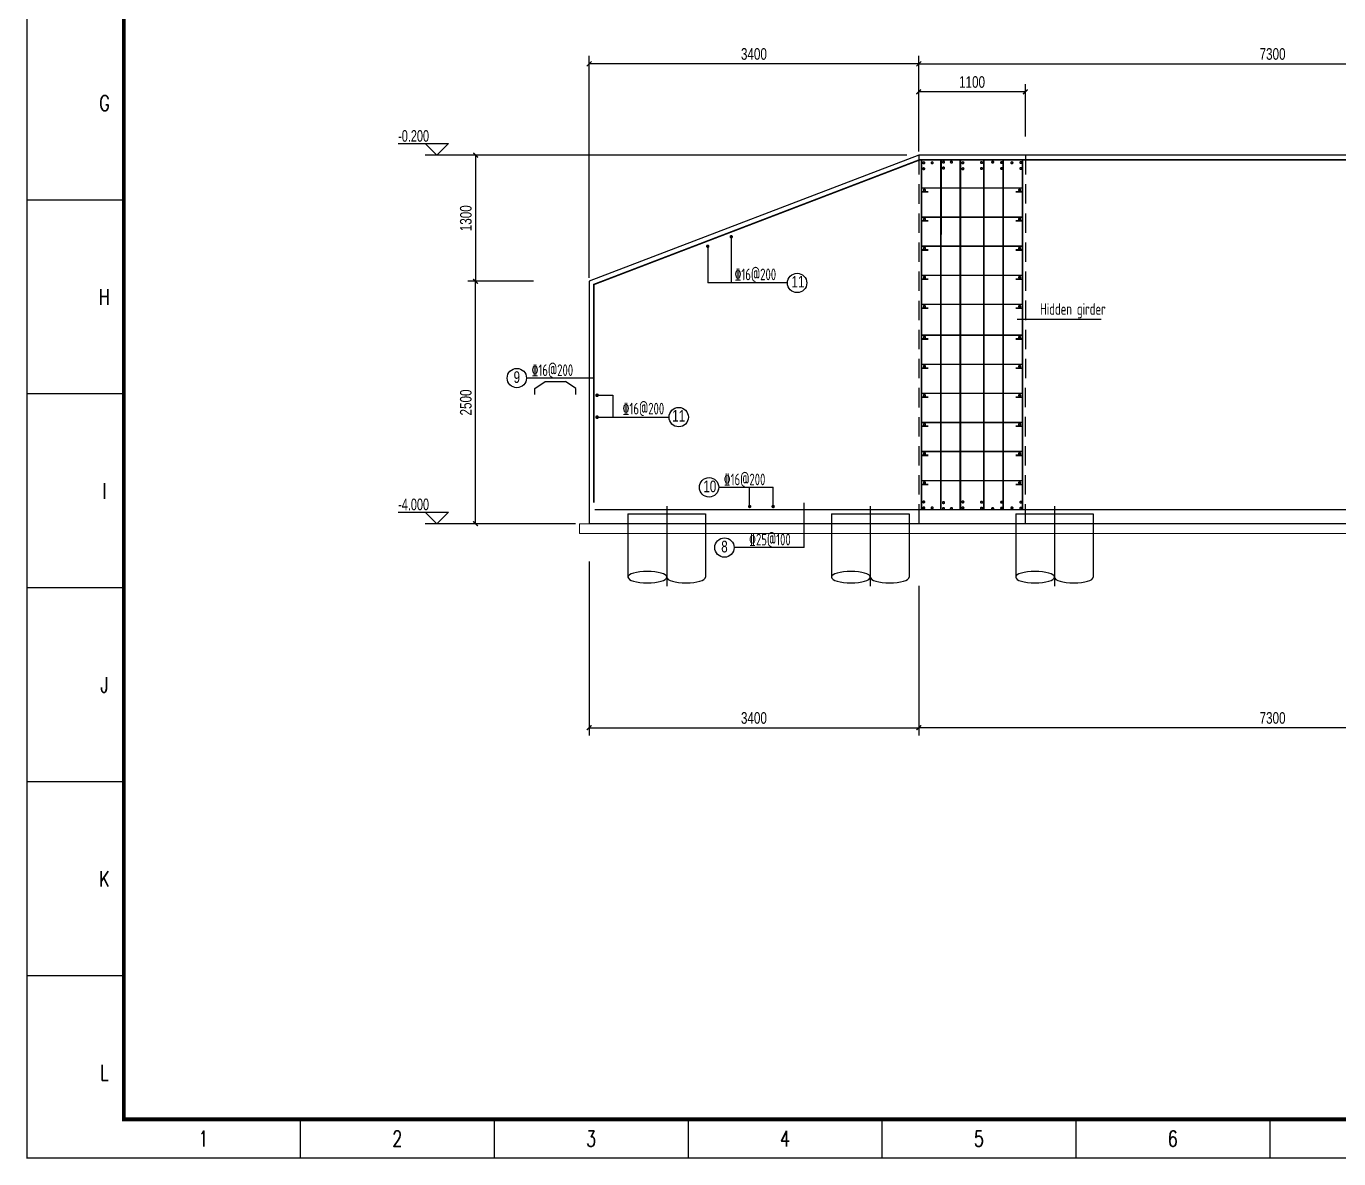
# Model space of a CAD drawing. Extents: x -84745 to 85, y -317996 to 13282.
# Drawn here: x -84050 to -50202, y -195808 to -166609 of the extents above; entities that cross this region are included whole.
import ezdxf
from ezdxf.enums import TextEntityAlignment as Align

# ---------------------------------------------------------------- set-up
doc = ezdxf.new("R2010")
doc.units = 0
doc.header["$LTSCALE"] = 2000
doc.header["$MEASUREMENT"] = 0
doc.linetypes.add('CENTER', pattern=[2, 1.25, -0.25, 0.25, -0.25])
doc.linetypes.add('HIDDEN', pattern=[0.375, 0.25, -0.125])
doc.layers.get('0').update_dxf_attribs({"linetype": 'CONTINUOUS'})
doc.layers.get('DEFPOINTS').update_dxf_attribs({"linetype": 'CONTINUOUS'})
for name, color, linetype in [('3', 3, 'CONTINUOUS'), ('4', 2, 'CONTINUOUS'), ('6', 1, 'CONTINUOUS'), ('S', 1, 'CONTINUOUS'), ('S_01', 3, 'CONTINUOUS'), ('S_02', 151, 'CENTER'), ('S_03', 7, 'HIDDEN'), ('S_04', 2, 'CONTINUOUS'), ('S_05_DIMS', 7, 'CONTINUOUS'), ('TK', 1, 'CONTINUOUS')]:
    doc.layers.add(name, color=color, linetype=linetype)
doc.layers.add('S_04_TEXT', color=2, linetype='CONTINUOUS', lineweight=0)
doc.styles.add('FS', font='kstxt.shx', dxfattribs={"width": 0.75, "bigfont": 'kshz.shx'})
doc.styles.add('KS', font='kstxt.shx', dxfattribs={"width": 0.75, "bigfont": 'kshz.shx'})
doc.styles.add('TK-HZ', font='txt.shx', dxfattribs={"width": 0.8, "bigfont": 'hztxt.shx'})
doc.styles.add('样3', font='tssdeng.shx', dxfattribs={"width": 0.7, "height": 300, "bigfont": 'tssdchn.shx'})
doc.dimstyles.new('Dim1', dxfattribs={"dimtxt": 300, "dimasz": 120, "dimexe": 200, "dimexo": 100, "dimgap": 100, "dimtad": 1, "dimdec": 0, "dimzin": 14, "dimdsep": 46, "dimtxsty": 'KS', "dimblk": 'ARCHTICK', "dimblk1": 'ARCHTICK', "dimblk2": 'ARCHTICK', "dimcen": -900, "dimclrd": 7, "dimclre": 7, "dimclrt": 2, "dimadec": 0, "dimazin": 0, "dimtfac": 1, "dimtdec": 0, "dimtix": 1, "dimtmove": 2, "dimatfit": 2, "dimfxl": 1, "dimtolj": 1, "dimtzin": 14, "dimarcsym": 0})
doc.dimstyles.new('KSDIM1', dxfattribs={"dimtxt": 300, "dimasz": 120, "dimexe": 200, "dimexo": 100, "dimgap": 100, "dimtad": 1, "dimdec": 0, "dimzin": 14, "dimdsep": 46, "dimtxsty": 'KS', "dimblk1": 'OBLIQUE', "dimblk2": 'OBLIQUE', "dimsah": 1, "dimcen": -900, "dimclrd": 7, "dimclre": 7, "dimclrt": 2, "dimazin": 3, "dimtfac": 1, "dimtdec": 0, "dimtix": 1, "dimtmove": 2, "dimatfit": 2, "dimfxl": 1, "dimtolj": 1, "dimtzin": 14, "dimlwd": -3, "dimarcsym": 0})

# ---------------------------------------------------------------- blocks, each defined once
blk = doc.blocks.new('_ArchTick')
at = {"color": 0, "linetype": 'ByBlock', "const_width": 0.3}
blk.add_lwpolyline([(-0.5, -0.5), (0.5, 0.5)], dxfattribs=at)
blk = doc.blocks.new('*D46')
at = {"color": 7, "lineweight": -2, "transparency": 16777216}
for p, q in [((-71620, -173184), (-72662, -173184)), ((-72462, -179434), (-72462, -173184)), ((-69883, -179434), (-72662, -179434))]:
    blk.add_line(p, q, dxfattribs=at)
at = {"layer": 'DEFPOINTS', "color": 0, "transparency": 16777216}
for p in [(-72462, -173184), (-71520, -173184), (-69783, -179434)]:
    blk.add_point(p, dxfattribs=at)
at = {"color": 7, "linetype": 'ByBlock', "lineweight": -2, "transparency": 16777216, "xscale": 120, "yscale": 120, "zscale": 120}
for p, rotation in [((-72462, -173184), 90), ((-72462, -179434), 270)]:
    blk.add_blockref('_ArchTick', p, dxfattribs=dict(at, rotation=rotation))
at = {"color": 2, "transparency": 16777216, "insert": (-72712, -176309), "char_height": 300, "attachment_point": 5, "rotation": 90, "style": 'KS'}
blk.add_mtext('\\A1;2500', dxfattribs=at)
blk = doc.blocks.new('*D47')
at = {"color": 7, "lineweight": -2, "transparency": 16777216}
for p, q in [((-61344, -169934), (-72662, -169934)), ((-72462, -169934), (-72462, -173184)), ((-70965, -173184), (-72662, -173184))]:
    blk.add_line(p, q, dxfattribs=at)
at = {"layer": 'DEFPOINTS', "color": 0, "transparency": 16777216}
for p in [(-61244, -169934), (-72462, -173184), (-70865, -173184)]:
    blk.add_point(p, dxfattribs=at)
at = {"color": 7, "linetype": 'ByBlock', "lineweight": -2, "transparency": 16777216, "xscale": 120, "yscale": 120, "zscale": 120}
for p, rotation in [((-72462, -169934), 90), ((-72462, -173184), 270)]:
    blk.add_blockref('_ArchTick', p, dxfattribs=dict(at, rotation=rotation))
at = {"color": 2, "transparency": 16777216, "insert": (-72712, -171559), "char_height": 300, "attachment_point": 5, "rotation": 90, "style": 'KS'}
blk.add_mtext('\\A1;1300', dxfattribs=at)
blk = doc.blocks.new('*D49')
at = {"color": 7, "lineweight": -2, "transparency": 16777216}
for p, q in [((-69533, -180410), (-69533, -184894)), ((-61034, -181039), (-61034, -184894)), ((-69533, -184694), (-61034, -184694))]:
    blk.add_line(p, q, dxfattribs=at)
at = {"layer": 'DEFPOINTS', "color": 0, "transparency": 16777216}
for p in [(-69533, -180310), (-61034, -180939), (-61034, -184694)]:
    blk.add_point(p, dxfattribs=at)
at = {"color": 7, "linetype": 'ByBlock', "lineweight": -2, "transparency": 16777216, "xscale": 120, "yscale": 120, "zscale": 120, "rotation": 180}
blk.add_blockref('_ArchTick', (-69533, -184694), dxfattribs=at)
at = {"color": 7, "linetype": 'ByBlock', "lineweight": -2, "transparency": 16777216, "xscale": 120, "yscale": 120, "zscale": 120}
blk.add_blockref('_ArchTick', (-61034, -184694), dxfattribs=at)
at = {"color": 2, "transparency": 16777216, "insert": (-65284, -184444), "char_height": 300, "attachment_point": 5, "style": 'KS'}
blk.add_mtext('\\A1;3400', dxfattribs=at)
blk = doc.blocks.new('*D50')
at = {"color": 7, "lineweight": -2, "transparency": 16777216}
for p, q in [((-61034, -169455), (-61034, -168098)), ((-58284, -169450), (-58284, -168098)), ((-58284, -168298), (-61034, -168298))]:
    blk.add_line(p, q, dxfattribs=at)
at = {"layer": 'DEFPOINTS', "color": 0, "transparency": 16777216}
for p in [(-61034, -168298), (-61034, -169555), (-58284, -169550)]:
    blk.add_point(p, dxfattribs=at)
at = {"color": 7, "linetype": 'ByBlock', "lineweight": -2, "transparency": 16777216, "xscale": 120, "yscale": 120, "zscale": 120, "rotation": 180}
blk.add_blockref('_ArchTick', (-61034, -168298), dxfattribs=at)
at = {"color": 7, "linetype": 'ByBlock', "lineweight": -2, "transparency": 16777216, "xscale": 120, "yscale": 120, "zscale": 120}
blk.add_blockref('_ArchTick', (-58284, -168298), dxfattribs=at)
at = {"color": 2, "transparency": 16777216, "insert": (-59659, -168048), "char_height": 300, "attachment_point": 5, "style": 'KS'}
blk.add_mtext('\\A1;1100', dxfattribs=at)
blk = doc.blocks.new('*D51')
at = {"color": 7, "lineweight": -2, "transparency": 16777216}
for p, q in [((-61034, -184336), (-61034, -184894)), ((-42784, -184336), (-42784, -184894)), ((-42784, -184694), (-61034, -184694))]:
    blk.add_line(p, q, dxfattribs=at)
at = {"layer": 'DEFPOINTS', "color": 0, "transparency": 16777216}
for p in [(-61034, -184236), (-42784, -184236), (-61034, -184694)]:
    blk.add_point(p, dxfattribs=at)
at = {"color": 7, "linetype": 'ByBlock', "lineweight": -2, "transparency": 16777216, "xscale": 120, "yscale": 120, "zscale": 120, "rotation": 180}
blk.add_blockref('_ArchTick', (-61034, -184694), dxfattribs=at)
at = {"color": 7, "linetype": 'ByBlock', "lineweight": -2, "transparency": 16777216, "xscale": 120, "yscale": 120, "zscale": 120}
blk.add_blockref('_ArchTick', (-42784, -184694), dxfattribs=at)
at = {"color": 2, "transparency": 16777216, "insert": (-51909, -184444), "char_height": 300, "attachment_point": 5, "style": 'KS'}
blk.add_mtext('\\A1;7300', dxfattribs=at)
blk = doc.blocks.new('A1-1')
at = {"layer": 'TK', "color": 7}
for p, q in [((2500, 24700), (0, 24700)), ((2500, 19700), (0, 19700)), ((2500, 14700), (0, 14700)), ((2500, 9700), (0, 9700)), ((2500, 4700), (0, 4700)), ((7050, 1000), (7050, 0)), ((12050, 1000), (12050, 0)), ((17050, 1000), (17050, 0)), ((22050, 1000), (22050, 0)), ((27050, 1000), (27050, 0)), ((32050, 1000), (32050, 0))]:
    blk.add_line(p, q, dxfattribs=at)
for points, const_width in [([(0, 0), (84100, 0), (84100, 59400), (0, 59400)], 35), ([(2500, 1000), (83100, 1000), (83100, 58400), (2500, 58400)], 100)]:
    blk.add_lwpolyline(points, close=True, dxfattribs=dict(at, const_width=const_width))
at = {"layer": 'TK', "color": 7, "style": 'TK-HZ', "width": 0.75}
for s, p in [('G', (2000, 27200)), ('H', (2000, 22200)), ('I', (2000, 17200)), ('J', (2000, 12200)), ('K', (2000, 7200)), ('L', (2000, 2200)), ('1', (4550, 500)), ('2', (9550, 500)), ('3', (14550, 500)), ('4', (19550, 500)), ('5', (24550, 500)), ('6', (29550, 500))]:
    blk.add_text(s, height=400, dxfattribs=at).set_placement(p, align=Align.MIDDLE_CENTER)
blk = doc.blocks.new('_OBLIQUE')
at = {"color": 1}
blk.add_line((-0.5, -0.5), (0.5, 0.5), dxfattribs=at)
blk = doc.blocks.new('*D242')
at = {"layer": 'DEFPOINTS', "color": 0, "transparency": 16777216}
for p in [(-42784, -167575), (-42784, -168328), (-61034, -169934)]:
    blk.add_point(p, dxfattribs=at)
at = {"layer": 'S_05_DIMS', "color": 7, "lineweight": -2, "transparency": 16777216}
for p, q in [((-61034, -169834), (-61034, -167375)), ((-42784, -168228), (-42784, -167375))]:
    blk.add_line(p, q, dxfattribs=at)
at = {"layer": 'S_05_DIMS', "color": 7, "lineweight": -3, "transparency": 16777216}
blk.add_line((-61034, -167575), (-42784, -167575), dxfattribs=at)
at = {"layer": 'S_05_DIMS', "color": 7, "linetype": 'ByBlock', "lineweight": -3, "transparency": 16777216, "xscale": 120, "yscale": 120, "zscale": 120, "rotation": 180}
blk.add_blockref('_OBLIQUE', (-61034, -167575), dxfattribs=at)
at = {"layer": 'S_05_DIMS', "color": 7, "linetype": 'ByBlock', "lineweight": -3, "transparency": 16777216, "xscale": 120, "yscale": 120, "zscale": 120}
blk.add_blockref('_OBLIQUE', (-42784, -167575), dxfattribs=at)
at = {"layer": 'S_05_DIMS', "color": 2, "transparency": 16777216, "insert": (-51909, -167325), "char_height": 300, "attachment_point": 5, "style": 'KS'}
blk.add_mtext('\\A1;7300', dxfattribs=at)
blk = doc.blocks.new('*D245')
at = {"layer": 'DEFPOINTS', "color": 0, "transparency": 16777216}
for p in [(-69533, -167575), (-61034, -169934), (-69533, -173191)]:
    blk.add_point(p, dxfattribs=at)
at = {"layer": 'S_05_DIMS', "color": 7, "lineweight": -2, "transparency": 16777216}
for p, q in [((-69533, -173091), (-69533, -167375)), ((-61034, -169834), (-61034, -167375))]:
    blk.add_line(p, q, dxfattribs=at)
at = {"layer": 'S_05_DIMS', "color": 7, "lineweight": -3, "transparency": 16777216}
blk.add_line((-61034, -167575), (-69533, -167575), dxfattribs=at)
at = {"layer": 'S_05_DIMS', "color": 7, "linetype": 'ByBlock', "lineweight": -3, "transparency": 16777216, "xscale": 120, "yscale": 120, "zscale": 120, "rotation": 180}
blk.add_blockref('_OBLIQUE', (-69533, -167575), dxfattribs=at)
at = {"layer": 'S_05_DIMS', "color": 7, "linetype": 'ByBlock', "lineweight": -3, "transparency": 16777216, "xscale": 120, "yscale": 120, "zscale": 120}
blk.add_blockref('_OBLIQUE', (-61034, -167575), dxfattribs=at)
at = {"layer": 'S_05_DIMS', "color": 2, "transparency": 16777216, "insert": (-65284, -167325), "char_height": 300, "attachment_point": 5, "style": 'KS'}
blk.add_mtext('\\A1;3400', dxfattribs=at)

msp = doc.modelspace()

# ---------------------------------------------------------------- linework, layer by layer
for p, q in [((-58498.14, -174157.954), (-56331.14, -174157.954)), ((-69413.051, -175679.127), (-71148.267, -175679.127)), ((-68922.56, -176687.462), (-67473.29, -176687.462)), ((-63988.605, -180049.014), (-63988.68, -178893.092)), ((-63988.605, -180049.014), (-65793.628, -180049.014))]:
    msp.add_line(p, q)
at = {"ltscale": 20}
for points in [[(-74458.687, -169635.988), (-73164.717, -169635.988), (-73461.702, -169932.973), (-73758.687, -169635.988)], [(-72661.702, -169932.973), (-73761.702, -169932.973)], [(-74458.687, -179137.356), (-73164.717, -179137.356), (-73461.702, -179434.341), (-73758.687, -179137.356)], [(-72661.702, -179434.341), (-73761.702, -179434.341)]]:
    msp.add_lwpolyline(points, dxfattribs=at)
for centre in [(-64169.406, -173227.531), (-71398.267, -175679.127), (-67223.29, -176687.462), (-66440.885, -178496.469), (-66043.628, -180049.014)]:
    msp.add_circle(centre, 250)
at = {"layer": '3'}
for p, q in [((-68532.563, -179183.929), (-68532.563, -180812.461)), ((-66532.563, -179184.782), (-68532.563, -179184.782)), ((-66532.563, -179183.929), (-66532.563, -180812.461)), ((-63282.563, -179183.929), (-63282.563, -180812.461)), ((-61282.563, -179184.782), (-63282.563, -179184.782)), ((-61282.563, -179183.929), (-61282.563, -180812.461)), ((-58533.926, -179183.929), (-58533.926, -180812.461)), ((-56533.926, -179184.782), (-58533.926, -179184.782)), ((-56533.926, -179183.929), (-56533.926, -180812.461))]:
    msp.add_line(p, q, dxfattribs=at)
for centre, major_axis in [((-68032.563, -180812.461), (-500, 0)), ((-62782.563, -180812.461), (-500, 0)), ((-58033.926, -180812.461), (-500, 0)), ((-68032.563, -180812.461), (500, 0)), ((-67032.563, -180812.461), (500, 0)), ((-62782.563, -180812.461), (500, 0)), ((-61782.563, -180812.461), (500, 0)), ((-58033.926, -180812.461), (500, 0)), ((-57033.926, -180812.461), (500, 0))]:
    msp.add_ellipse(centre, major_axis=major_axis, ratio=0.296920288, start_param=3.141592654, end_param=6.283185307, dxfattribs=at)
at = {"layer": '4'}
for p, q in [((-66474.702, -172244.244), (-66474.702, -173227.531)), ((-65868.676, -171998.987), (-65868.676, -173227.531)), ((-64419.406, -173227.531), (-66474.702, -173227.531)), ((-69328.975, -176123.877), (-68922.56, -176122.94)), ((-68922.56, -176122.94), (-68922.56, -176687.462)), ((-69328.975, -176687.462), (-68922.56, -176687.462)), ((-66190.885, -178496.469), (-64788.552, -178496.469)), ((-65394.578, -179027.133), (-65394.578, -178496.469)), ((-64788.552, -179027.093), (-64788.552, -178496.469))]:
    msp.add_line(p, q, dxfattribs=at)
at = {"layer": '6'}
for points, const_width in [([(-48823.527, -170050.279), (-61005.89, -170050.626), (-69413.369, -173267.485), (-69412.563, -178888.127)], 40.179), ([(-60960.465, -170029.748), (-60961.054, -179074.406)], 45), ([(-60460.465, -170029.781), (-60461.054, -179074.439)], 45), ([(-59960.465, -170029.813), (-59961.054, -179074.472)], 45), ([(-59357.235, -170029.813), (-59356.647, -179074.472)], 45), ([(-58857.235, -170029.781), (-58856.647, -179074.439)], 45), ([(-58357.235, -170029.748), (-58356.647, -179074.406)], 45), ([(-60785.808, -170877.945), (-60960.52, -170877.945)], 45), ([(-60961.005, -170779.917), (-58356.695, -170779.748)], 40.179), ([(-58531.892, -170877.945), (-58357.18, -170877.945)], 45), ([(-60785.857, -171627.945), (-60960.569, -171627.945)], 45), ([(-60960.956, -171529.917), (-58356.647, -171529.748)], 40.179), ([(-58531.941, -171627.945), (-58357.229, -171627.945)], 45), ([(-60960.908, -172279.917), (-58356.598, -172279.748)], 40.179), ([(-60785.711, -172377.945), (-60960.423, -172377.945)], 45), ([(-58531.795, -172377.945), (-58357.083, -172377.945)], 45), ([(-60785.663, -173127.945), (-60960.375, -173127.945)], 45), ([(-60960.859, -173029.917), (-58356.55, -173029.748)], 40.179), ([(-58531.747, -173127.945), (-58357.035, -173127.945)], 45), ([(-60786.004, -173877.945), (-60960.716, -173877.945)], 45), ([(-60960.811, -173779.917), (-58356.501, -173779.748)], 40.179), ([(-58532.088, -173877.945), (-58357.376, -173877.945)], 45), ([(-60786.055, -174672.331), (-60960.767, -174672.331)], 45), ([(-60960.762, -174574.238), (-58356.453, -174574.406)], 40.179), ([(-58532.139, -174672.331), (-58357.427, -174672.331)], 45), ([(-60960.811, -175324.238), (-58356.501, -175324.406)], 40.179), ([(-60786.102, -175422.331), (-60960.814, -175422.331)], 45), ([(-58532.186, -175422.331), (-58357.474, -175422.331)], 45), ([(-60786.153, -176172.331), (-60960.865, -176172.331)], 45), ([(-60960.859, -176074.238), (-58356.55, -176074.406)], 40.179), ([(-58532.237, -176172.331), (-58357.525, -176172.331)], 45), ([(-60786.199, -176922.331), (-60960.911, -176922.331)], 45), ([(-60960.908, -176824.238), (-58356.598, -176824.406)], 40.179), ([(-58532.283, -176922.331), (-58357.571, -176922.331)], 45), ([(-60786.248, -177672.331), (-60960.96, -177672.331)], 45), ([(-60960.956, -177574.238), (-58356.647, -177574.406)], 40.179), ([(-58532.332, -177672.331), (-58357.62, -177672.331)], 45), ([(-60961.005, -178324.238), (-58356.695, -178324.406)], 40.179), ([(-60786.299, -178422.331), (-60961.011, -178422.331)], 45), ([(-58532.383, -178422.331), (-58357.671, -178422.331)], 45), ([(-16206.498, -179070.519), (-69393.692, -179071.928)], 40.179)]:
    msp.add_lwpolyline(points, dxfattribs=dict(at, const_width=const_width))
for points, const_width in [([(-60921.221, -170139.38, -1), (-60889.088, -170118.174, -1)], 45), ([(-60921.221, -170293.218, -1), (-60889.088, -170272.012, -1)], 45), ([(-60703.567, -170139.38, -1), (-60671.433, -170118.174, -1)], 45), ([(-60378.907, -170121.898, 1), (-60411.04, -170100.692, 1)], 45), ([(-60378.907, -170275.736, 1), (-60411.04, -170254.53, 1)], 45), ([(-60174.669, -170121.898, 1), (-60206.802, -170100.692, 1)], 45), ([(-59878.908, -170139.436, 1), (-59911.041, -170118.23, 1)], 45), ([(-59878.908, -170293.274, 1), (-59911.041, -170272.068, 1)], 45), ([(-59397.605, -170133.163, 1), (-59429.738, -170111.957, 1)], 45), ([(-59397.605, -170287.001, 1), (-59429.738, -170265.795, 1)], 45), ([(-59142.99, -170121.898, -1), (-59110.856, -170100.692, -1)], 45), ([(-58879.388, -170133.163, 1), (-58911.521, -170111.957, 1)], 45), ([(-58879.388, -170287.001, 1), (-58911.521, -170265.795, 1)], 45), ([(-58614.092, -170139.38, 1), (-58646.225, -170118.174, 1)], 45), ([(-58383.187, -170133.163, 1), (-58415.32, -170111.957, 1)], 45), ([(-58383.187, -170287.001, 1), (-58415.32, -170265.795, 1)], 45), ([(-60902.011, -170822.442, 1), (-60869.878, -170843.648, 1)], 45), ([(-58415.69, -170822.442, -1), (-58447.823, -170843.648, -1)], 45), ([(-60902.06, -171572.442, 1), (-60869.926, -171593.648, 1)], 45), ([(-58415.738, -171572.442, -1), (-58447.872, -171593.648, -1)], 45), ([(-66452.426, -172280.781, 1), (-66496.978, -172280.781, 1)], 44.552), ([(-65846.4, -172035.564, 1), (-65890.952, -172035.564, 1)], 44.552), ([(-60901.914, -172322.442, 1), (-60869.78, -172343.648, 1)], 45), ([(-58415.592, -172322.442, -1), (-58447.726, -172343.648, -1)], 45), ([(-60901.865, -173072.442, 1), (-60869.732, -173093.648, 1)], 45), ([(-58415.544, -173072.442, -1), (-58447.677, -173093.648, -1)], 45), ([(-60902.206, -173822.442, 1), (-60870.073, -173843.648, 1)], 45), ([(-58415.885, -173822.442, -1), (-58448.018, -173843.648, -1)], 45), ([(-60902.258, -174616.828, 1), (-60870.125, -174638.034, 1)], 45), ([(-58415.937, -174616.828, -1), (-58448.07, -174638.034, -1)], 45), ([(-60902.305, -175366.828, 1), (-60870.172, -175388.034, 1)], 45), ([(-58415.984, -175366.828, -1), (-58448.117, -175388.034, -1)], 45), ([(-60902.356, -176116.828, 1), (-60870.222, -176138.034, 1)], 45), ([(-58416.034, -176116.828, -1), (-58448.168, -176138.034, -1)], 45), ([(-60902.402, -176866.828, 1), (-60870.269, -176888.034, 1)], 45), ([(-58416.081, -176866.828, -1), (-58448.214, -176888.034, -1)], 45), ([(-60902.451, -177616.828, 1), (-60870.317, -177638.034, 1)], 45), ([(-58416.129, -177616.828, -1), (-58448.263, -177638.034, -1)], 45), ([(-60902.502, -178366.828, 1), (-60870.369, -178388.034, 1)], 45), ([(-58416.181, -178366.828, -1), (-58448.314, -178388.034, -1)], 45), ([(-65416.854, -178990.556, 1), (-65372.302, -178990.556, 1)], 44.552), ([(-64810.828, -178990.556, 1), (-64766.276, -178990.556, 1)], 44.552), ([(-60921.221, -178862.846, 1), (-60889.088, -178884.052, 1)], 45), ([(-60921.221, -179016.683, 1), (-60889.088, -179037.89, 1)], 45), ([(-60703.567, -179016.683, 1), (-60671.433, -179037.89, 1)], 45), ([(-60378.907, -178880.328, -1), (-60411.04, -178901.534, -1)], 45), ([(-60378.907, -179034.166, -1), (-60411.04, -179055.372, -1)], 45), ([(-60174.669, -179034.166, -1), (-60206.802, -179055.372, -1)], 45), ([(-59878.908, -178862.79, -1), (-59911.041, -178883.996, -1)], 45), ([(-59878.908, -179016.628, -1), (-59911.041, -179037.834, -1)], 45), ([(-59397.605, -178869.062, -1), (-59429.738, -178890.269, -1)], 45), ([(-59397.605, -179022.9, -1), (-59429.738, -179044.106, -1)], 45), ([(-59142.99, -179034.166, 1), (-59110.856, -179055.372, 1)], 45), ([(-58879.388, -178869.062, -1), (-58911.521, -178890.269, -1)], 45), ([(-58879.388, -179022.9, -1), (-58911.521, -179044.106, -1)], 45), ([(-58614.092, -179016.683, -1), (-58646.225, -179037.89, -1)], 45), ([(-58383.187, -178869.062, -1), (-58415.32, -178890.269, -1)], 45), ([(-58383.187, -179022.9, -1), (-58415.32, -179044.106, -1)], 45)]:
    msp.add_lwpolyline(points, format="xyb", close=True, dxfattribs=dict(at, const_width=const_width))
at = {"layer": 'S', "const_width": 45}
for points in [[(-69328.975, -176148.877, 1), (-69328.975, -176098.877, 1)], [(-69328.975, -176712.462, 1), (-69328.975, -176662.462, 1)]]:
    msp.add_lwpolyline(points, format="xyb", close=True, dxfattribs=at)
at = {"layer": 'S_01'}
for p, q in [((-61033.914, -169934.341), (-69533.381, -173184.341)), ((-24533.914, -169932.977), (-61033.914, -169934.346)), ((-69533.381, -173184.341), (-69532.563, -179434.341)), ((-70936.617, -175947.402), (-70666.973, -175767.64)), ((-70936.617, -176102.899), (-70936.617, -175947.402)), ((-70666.973, -175767.64), (-70146.117, -175767.64)), ((-69876.474, -175947.402), (-70146.117, -175767.64)), ((-69876.474, -176102.899), (-69876.474, -175947.402)), ((-15785.277, -179434.341), (-69532.563, -179434.341))]:
    msp.add_line(p, q, dxfattribs=at)
at = {"layer": 'S_02'}
for p, q in [((-67532.563, -178984.026), (-67532.563, -181041.263)), ((-62282.563, -178984.026), (-62282.563, -181041.263)), ((-57533.926, -178984.026), (-57533.926, -181041.263))]:
    msp.add_line(p, q, dxfattribs=at)
at = {"layer": 'S_03'}
for p, q in [((-61033.926, -169934.346), (-61035.277, -179429.357)), ((-58283.926, -169932.977), (-58285.277, -179431.567))]:
    msp.add_line(p, q, dxfattribs=at)
at = {"layer": 'S_04_TEXT'}
for p, q in [((-69782.563, -179684.341), (-69782.563, -179434.341)), ((-15785.277, -179434.341), (-69782.563, -179434.341)), ((-15785.277, -179684.341), (-69782.563, -179684.341))]:
    msp.add_line(p, q, dxfattribs=at)

# ---------------------------------------------------------------- block references
at = {"layer": 'TK', "color": 7}
msp.add_blockref('A1-1', (-84032.181, -195790.07), dxfattribs=at)

# ---------------------------------------------------------------- texts
for s, style, width, p in [('%%13216@200', '样3', 0.7, (-65785.856, -173157.21)), ('11', 'FS', 0.75, (-64314.927, -173344.315)), ('Hidden girder', '样3', 0.7, (-57905.107, -174048.532)), ('%%13216@200', '样3', 0.7, (-71020.687, -175626.092)), ('9', 'FS', 0.75, (-71482.295, -175804.651)), ('%%13216@200', '样3', 0.7, (-68672.663, -176617.142)), ('11', 'FS', 0.75, (-67391.291, -176804.247)), ('10', 'FS', 0.75, (-66589.219, -178621.993)), ('%%13216@200', '样3', 0.7, (-66063.305, -178443.434)), ('%%13225@100', '样3', 0.7, (-65410.285, -179993.216)), ('8', 'FS', 0.75, (-66127.656, -180174.538))]:
    msp.add_text(s, height=300, dxfattribs=dict(style=style, width=width)).set_placement(p)
at = {"layer": 'S_04', "ltscale": 20, "style": 'KS', "width": 0.7}
for s, p in [('-0.200', (-74458.687, -169435.988)), ('-4.000', (-74458.687, -178937.356))]:
    msp.add_text(s, height=300, dxfattribs=at).set_placement(p, align=Align.MIDDLE_LEFT)

# ---------------------------------------------------------------- dimensions: what is measured, and where the dimension line sits
for base, p1, p2, angle, override, picture, middle in [((-61033.926, -168298.298), (-58283.926, -169549.592), (-61033.926, -169554.522), 180, {"dimlfac": 0.4}, '*D50', (-59658.926, -168048.298)), ((-72461.702, -173184.341), (-61244.095, -169934.341), (-70865.139, -173184.341), 90, {"dimlfac": 0.4, "dimtxsty": 'KS'}, '*D47', (-72711.702, -171559.341)), ((-72461.702, -173184.341), (-69782.563, -179434.341), (-71520.156, -173184.341), 90, {"dimlfac": 0.4}, '*D46', (-72711.702, -176309.341))]:
    dim = msp.add_linear_dim(base=base, p1=p1, p2=p2, angle=angle, dimstyle='Dim1', override=override)
    dim.commit()
    dim.dimension.update_dxf_attribs({"geometry": picture, "text_midpoint": middle})
for p1, p2, override, picture, middle in [((-69533.381, -180310.06), (-61033.914, -180939.092), {"dimlfac": 0.4}, '*D49', (-65283.647, -184443.72)), ((-42783.926, -184236.16), (-61033.914, -184236.16), {"dimlfac": 0.4, "dimtxsty": 'KS'}, '*D51', (-51908.92, -184443.72))]:
    dim = msp.add_linear_dim(base=(-61033.914, -184693.72), p1=p1, p2=p2, dimstyle='Dim1', override=override)
    dim.commit()
    dim.dimension.update_dxf_attribs({"geometry": picture, "text_midpoint": middle})
at = {"layer": 'S_05_DIMS'}
for base, p2, picture, middle in [((-69533.38, -167574.639), (-69533.38, -173191.34), '*D245', (-65283.653, -167324.639)), ((-42783.926, -167574.639), (-42783.926, -168327.869), '*D242', (-51908.926, -167324.639))]:
    dim = msp.add_linear_dim(base=base, p1=(-61033.926, -169934.346), p2=p2, dimstyle='KSDIM1', override={"dimlfac": 0.4, "dimzin": 8}, dxfattribs=at)
    dim.commit()
    dim.dimension.update_dxf_attribs({"geometry": picture, "text_midpoint": middle})

doc.saveas('drawing.dxf')
